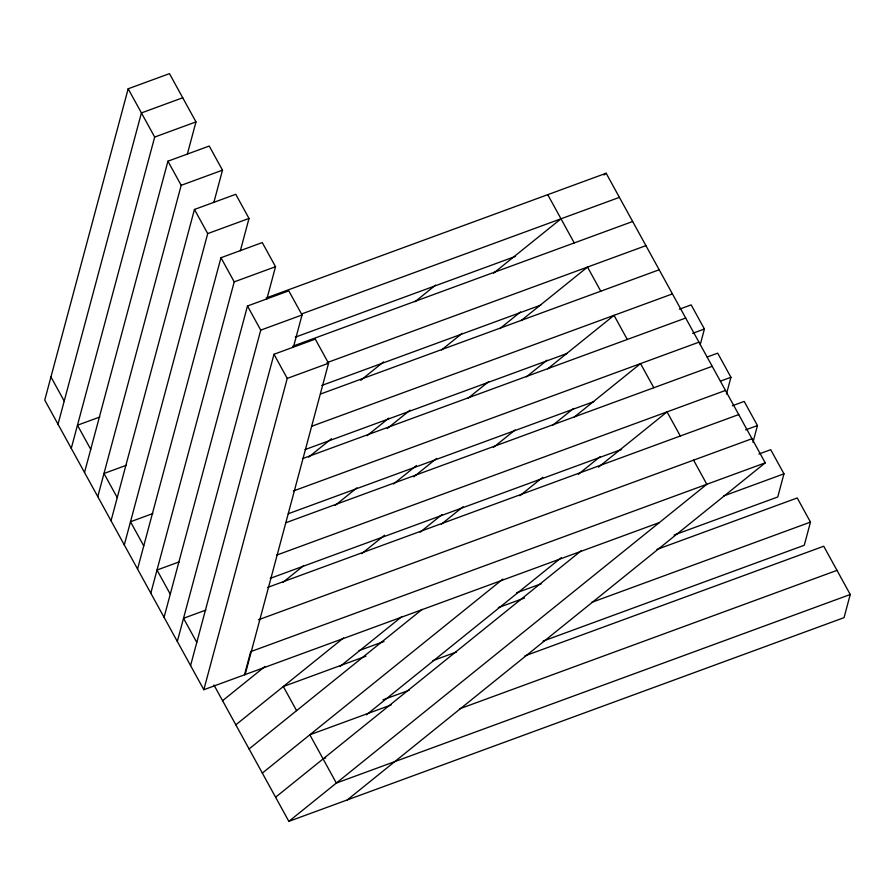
<?xml version="1.0" encoding="UTF-8"?>
<svg xmlns="http://www.w3.org/2000/svg" width="895" height="895" viewBox="0 0 895 895"><rect width="100%" height="100%" fill="white"/><g stroke="black" fill="none" stroke-linecap="round" stroke-linejoin="round"><path stroke-width="1.34" d="M187.312 154.253L195.983 121.899L169.468 73.636L128.164 88.784L44.75 400.099L203.836 689.721L659.324 522.591M58.007 424.241L141.421 112.927L182.725 97.768M71.264 448.373L154.678 137.058L128.164 88.784M84.522 472.504L167.936 161.19L209.24 146.042L222.497 170.173L213.827 202.516M97.779 496.635L181.193 185.332L167.936 161.19M111.036 520.778L194.45 209.464L235.754 194.304L249.011 218.447L240.341 250.79M124.293 544.91L207.707 233.595L194.45 209.464M137.55 569.041L220.964 257.726L262.269 242.579L275.526 266.71L266.855 299.053M150.808 593.172L234.221 281.869L220.964 257.726M164.065 617.315L247.479 306L288.783 290.841L302.04 314.984L293.37 347.327M177.322 641.447L260.736 330.132L247.479 306M190.579 665.578L273.993 354.263L315.286 339.115L328.543 363.247L245.129 674.562M203.836 689.721L287.25 378.406L273.993 354.263M244.514 674.785L250.712 651.638L765.236 462.849L606.15 173.238L266.207 297.968M700.282 344.452L704.421 329.013L691.164 304.882L679.372 309.211M726.46 394.013L730.935 377.287L717.678 353.156L707.195 357.004M752.975 442.287L757.45 425.561L744.192 401.419L732.401 405.748M758.915 454.022L770.707 449.693L783.964 473.824L777.755 496.982L674.069 535.031M656.952 549.429L797.221 497.956L810.478 522.098L804.269 545.256L543.086 641.088M524.839 655.901L823.736 546.23L850.25 594.504L844.041 617.662L288.85 821.364L213.95 684.999M414.944 301.76L435.63 285.08M603.968 174.995L606.15 173.238M360.719 380.319L383.575 361.882M493.514 273.221L560.997 218.805M308.663 457.121L331.53 438.684M441.459 350.023L462.144 333.354M367.073 435.697L388.844 418.133M499.869 328.599L520.554 311.919M387.233 428.593L410.089 410.156M521.114 320.611L587.512 267.068L600.769 291.199M335.178 505.395L356.948 487.831M467.973 398.297L488.659 381.617M393.587 483.96L416.443 465.523M526.383 376.873L547.069 360.193M283.133 582.197L303.808 565.517M413.747 476.856L436.603 458.419M547.628 368.885L614.026 315.342L627.283 339.473M361.692 553.658L384.559 535.232M493.402 447.444L515.173 429.891M420.102 532.234L441.873 514.67M552.897 425.136L573.572 408.456M222.564 700.696L265.021 666.462M441.347 524.246L463.118 506.693M574.143 417.159L640.54 363.605L653.797 387.736M235.821 724.827L343.579 637.922M519.917 495.718L542.773 477.281M339.943 666.529L401.989 616.487M578.327 474.283L600.086 456.73M249.078 748.958L422.149 609.383M598.486 467.179L667.055 411.879L680.312 436.01M262.336 773.101L502.889 579.099M366.458 714.792L561.299 557.663M275.593 797.232L581.459 550.559M288.85 821.364L706.826 484.284L693.569 460.142M347.26 799.94L765.236 462.849M154.678 137.058L195.983 121.899M181.193 185.332L222.497 170.173M207.707 233.595L249.011 218.447M234.221 281.869L275.526 266.71M301.772 313.91L619.407 197.37M260.736 330.132L302.04 314.984M295.294 337.169L515.531 256.362M99.781 417.025L77.473 425.214L90.731 449.346M292.721 346.231L632.664 221.501M326.977 362.665L645.921 245.644M287.25 378.406L328.543 363.247M321.808 385.443L540.737 305.117M126.296 465.299L103.988 473.477L117.245 497.62M320.544 394.024L659.179 269.775M311.494 426.344L672.436 293.907M305.061 449.581L567.251 353.38M152.81 513.562L130.502 521.751L143.748 545.883M302.432 458.665L685.693 318.038M692.629 333.343L704.421 329.013M293.381 490.986L698.95 342.181M288.313 513.73L593.765 401.654M179.324 561.836L157.005 570.025L170.263 594.157M285.639 522.825L712.207 366.312M720.453 381.136L730.935 377.287M276.577 555.146L725.465 390.444M270.245 578.349L621.589 449.435M205.839 610.099L183.52 618.288L196.777 642.42M267.527 587.467L738.722 414.575M745.658 429.891L757.45 425.561M258.465 619.787L751.979 438.718M723.663 495.953L783.964 473.824M359.063 650.609L384.011 641.458M516.572 592.814L541.509 583.663M365.921 656.214L283.323 686.521L296.581 710.652M498.325 607.627L524.548 598.005M432.923 660.622L456.517 651.963M591.55 602.424L810.478 522.098M382.959 699.845L409.205 690.213M391.126 704.958L309.838 734.784L336.352 783.058L850.25 594.504M323.095 758.915L325.724 757.953M459.437 708.896L836.993 570.361M547.74 194.662L574.254 242.937M50.959 376.94L64.216 401.083"/></g></svg>
